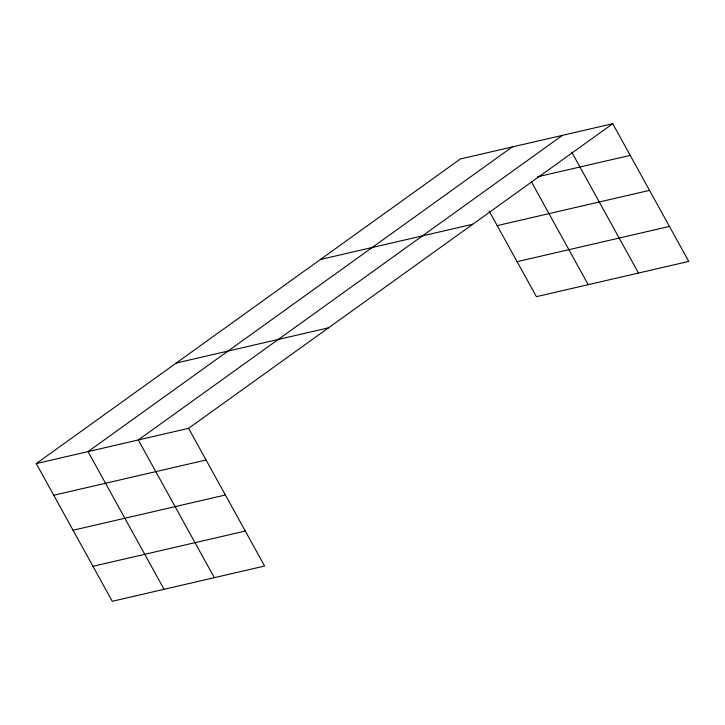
<?xml version="1.0" encoding="UTF-8"?>
<svg xmlns="http://www.w3.org/2000/svg" width="725" height="725" viewBox="0 0 725 725"><rect width="100%" height="100%" fill="white"/><g stroke="black" fill="none" stroke-linecap="round" stroke-linejoin="round"><path stroke-width="1.09" d="M36.25 463.583L188.582 428.339L264.607 566.044L112.266 601.288L36.25 463.583L460.393 158.956L612.734 123.712L688.75 261.417L536.418 296.661L489.148 211.038M512.185 146.967L88.042 451.593L164.067 589.307M562.455 135.339L138.312 439.966L214.337 577.68M188.582 428.339L612.734 123.712M537.325 176.864L630.215 155.377M320.423 259.478L472.763 224.233M497.196 225.62L649.528 190.367M517.097 261.671L669.429 226.427M176.22 363.053L328.552 327.809M53.732 495.248L206.063 460.003M73.053 530.247L225.384 494.994M92.954 566.298L245.286 531.053M571.744 152.159L638.48 273.053M531.28 181.558L588.211 284.68"/></g></svg>
